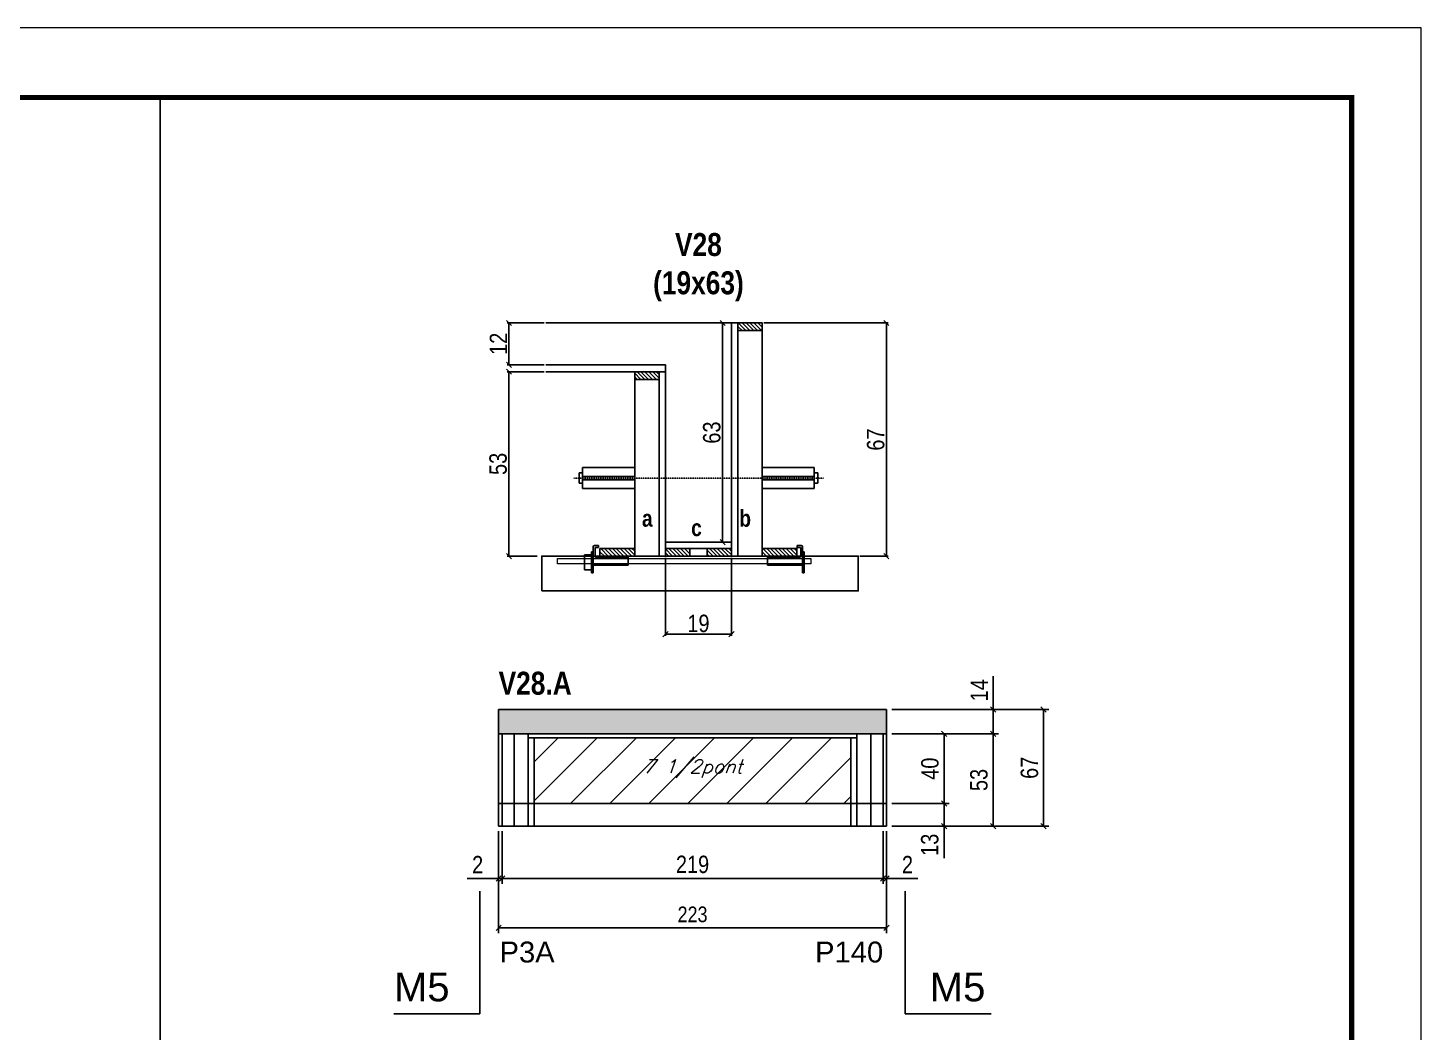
# Model space of a CAD drawing. Extents: x 3330 to 22105, y 1197 to 30204.
# Drawn here: x 4014 to 4815, y 22344 to 22922 of the extents above; entities that cross this region are included whole.
import ezdxf

# ---------------------------------------------------------------- set-up
doc = ezdxf.new("R2010")
doc.units = 0
doc.linetypes.add('DASHED', pattern=[0.75, 0.5, -0.25])
doc.linetypes.add('HIDDEN', pattern=[0.375, 0.25, -0.125])
for name, color, linetype in [('5', 5, 'Continuous'), ('barrote', 251, 'Continuous'), ('COTA', 241, 'Continuous'), ('detalhes', 4, 'Continuous'), ('NOMENCLATURA', 7, 'Continuous'), ('Painéis', 200, 'Continuous'), ('presilha', 1, 'Continuous'), ('SARR_2.2x10', 60, 'Continuous'), ('SARR_2.2x7', 40, 'Continuous'), ('SARR_3.5x7', 81, 'Continuous'), ('TENSOR', 3, 'Continuous'), ('texto', 7, 'Continuous')]:
    doc.layers.add(name, color=color, linetype=linetype)
for name, color, linetype, lineweight in [('CONCRETO', 251, 'Continuous', 25), ('Folhas', 255, 'Continuous', 9), ('Hachura', 251, 'Continuous', 9), ('SARRAFO DE PRESSAO', 251, 'DASHED', 9), ('SCO-___-LAJ', 2, 'Continuous', 0)]:
    doc.layers.add(name, color=color, linetype=linetype, lineweight=lineweight)
doc.styles.add('COTA TECNICA', font='techl___.ttf', dxfattribs={"height": 10})
doc.styles.add('COTA TECNICA 2X', font='techl___.ttf', dxfattribs={"height": 10})
doc.styles.add('COTA TECNICA-50', font='techl___.ttf', dxfattribs={"height": 9})
doc.styles.add('Romans', font='romans.shx')
doc.styles.get("Standard").update_dxf_attribs({"font": 'arial.ttf'})
doc.styles.add('TECNICA', font='techb___.ttf', dxfattribs={"height": 10})
doc.dimstyles.new('COTA PAINEL-50', dxfattribs={"dimtxt": 9, "dimasz": 3, "dimexe": 3, "dimexo": 3, "dimgap": 3, "dimtad": 1, "dimdec": 1, "dimzin": 12, "dimdsep": 46, "dimtxsty": 'COTA TECNICA-50', "dimblk1": 'OBLIQUE', "dimblk2": 'OBLIQUE', "dimsah": 1, "dimcen": 0.9, "dimclrd": 4, "dimclre": 4, "dimclrt": 240, "dimadec": 1, "dimazin": 3, "dimtfac": 1, "dimtdec": 1, "dimtmove": 0, "dimatfit": 3, "dimfxl": 1, "dimtolj": 1, "dimtzin": 12, "dimarcsym": 0})
doc.dimstyles.new('PAINEL', dxfattribs={"dimtxt": 10, "dimasz": 3, "dimexe": 3, "dimexo": 3, "dimgap": 3, "dimtad": 1, "dimdec": 1, "dimzin": 12, "dimdsep": 46, "dimtxsty": 'COTA TECNICA', "dimblk1": 'OBLIQUE', "dimblk2": 'OBLIQUE', "dimsah": 1, "dimcen": 0.9, "dimclrd": 4, "dimclre": 4, "dimclrt": 240, "dimadec": 1, "dimazin": 3, "dimtfac": 1, "dimtdec": 1, "dimtmove": 0, "dimatfit": 3, "dimfxl": 1, "dimtolj": 1, "dimtzin": 12, "dimarcsym": 0})
doc.dimstyles.new('SECAO', dxfattribs={"dimscale": 0.333333, "dimtxt": 5, "dimasz": 9, "dimexe": 3, "dimexo": 3, "dimgap": 3, "dimtad": 1, "dimdec": 1, "dimlfac": 0.5, "dimzin": 12, "dimdsep": 46, "dimtxsty": 'COTA TECNICA 2X', "dimblk1": 'OBLIQUE', "dimblk2": 'OBLIQUE', "dimsah": 1, "dimcen": 0.9, "dimclrd": 4, "dimclre": 4, "dimclrt": 240, "dimadec": 1, "dimazin": 3, "dimtfac": 1, "dimtdec": 1, "dimtmove": 0, "dimatfit": 3, "dimfxl": 1, "dimtolj": 1, "dimtzin": 12, "dimarcsym": 0})

# ---------------------------------------------------------------- blocks, each defined once
blk = doc.blocks.new('9999999999')
at = {"layer": 'Folhas'}
blk.add_lwpolyline([(98138.98, 34190.21), (99623.98, 34190.21), (99623.98, 35240.21), (98138.98, 35240.21)], close=True, dxfattribs=at)
at = {"layer": 'Folhas', "color": 30, "const_width": 3}
blk.add_lwpolyline([(98213.98, 34230.21), (99583.98, 34230.21), (99583.98, 35200.21), (98213.98, 35200.21)], close=True, dxfattribs=at)
blk = doc.blocks.new('_Oblique')
at = {"color": 0, "linetype": 'ByBlock', "lineweight": -2}
blk.add_line((-0.5, -0.5), (0.5, 0.5), dxfattribs=at)
blk = doc.blocks.new('*D3601')
at = {"layer": 'COTA', "color": 4, "linetype": 'ByBlock', "lineweight": -2, "transparency": 16777216}
for p, q in [((4284.33, 22459.87), (4284.33, 22401.37)), ((4507.33, 22459.87), (4507.33, 22401.37)), ((4507.33, 22404.37), (4284.33, 22404.37))]:
    blk.add_line(p, q, dxfattribs=at)
at = {"layer": 'Defpoints', "color": 0, "linetype": 'ByBlock', "transparency": 16777216}
for p in [(4284.33, 22462.87), (4507.33, 22462.87), (4284.33, 22404.37)]:
    blk.add_point(p, dxfattribs=at)
at = {"layer": 'COTA', "color": 4, "linetype": 'ByBlock', "lineweight": -2, "transparency": 16777216, "xscale": 3, "yscale": 3, "zscale": 3, "rotation": 180}
blk.add_blockref('_Oblique', (4284.33, 22404.37), dxfattribs=at)
at = {"layer": 'COTA', "color": 4, "linetype": 'ByBlock', "lineweight": -2, "transparency": 16777216, "xscale": 3, "yscale": 3, "zscale": 3}
blk.add_blockref('_Oblique', (4507.33, 22404.37), dxfattribs=at)
at = {"layer": 'COTA', "color": 240, "linetype": 'ByBlock', "transparency": 16777216, "insert": (4395.83, 22412.07), "char_height": 9, "attachment_point": 5, "style": 'COTA TECNICA-50'}
blk.add_mtext('\\A1;223', dxfattribs=at)
blk = doc.blocks.new('*D3602')
at = {"layer": 'COTA', "color": 4, "linetype": 'ByBlock', "lineweight": -2, "transparency": 16777216}
for p, q in [((4286.33, 22459.87), (4286.33, 22429.72)), ((4505.33, 22459.87), (4505.33, 22429.72)), ((4286.33, 22432.72), (4505.33, 22432.72))]:
    blk.add_line(p, q, dxfattribs=at)
at = {"layer": 'Defpoints', "color": 0, "linetype": 'ByBlock', "transparency": 16777216}
for p in [(4286.33, 22462.87), (4505.33, 22462.87), (4505.33, 22432.72)]:
    blk.add_point(p, dxfattribs=at)
at = {"layer": 'COTA', "color": 4, "linetype": 'ByBlock', "lineweight": -2, "transparency": 16777216, "xscale": 3, "yscale": 3, "zscale": 3, "rotation": 180}
blk.add_blockref('_Oblique', (4286.33, 22432.72), dxfattribs=at)
at = {"layer": 'COTA', "color": 4, "linetype": 'ByBlock', "lineweight": -2, "transparency": 16777216, "xscale": 3, "yscale": 3, "zscale": 3}
blk.add_blockref('_Oblique', (4505.33, 22432.72), dxfattribs=at)
at = {"layer": 'COTA', "color": 240, "linetype": 'ByBlock', "transparency": 16777216, "insert": (4395.83, 22440.8), "char_height": 10, "attachment_point": 5, "style": 'COTA TECNICA'}
blk.add_mtext('\\A1;219', dxfattribs=at)
blk = doc.blocks.new('*D3603')
at = {"layer": 'COTA', "color": 4, "linetype": 'ByBlock', "lineweight": -2, "transparency": 16777216}
for p, q in [((4505.33, 22459.87), (4505.33, 22429.72)), ((4507.33, 22459.87), (4507.33, 22429.72)), ((4505.33, 22432.72), (4502.33, 22432.72)), ((4505.33, 22432.72), (4507.33, 22432.72)), ((4507.33, 22432.72), (4525.44, 22432.72))]:
    blk.add_line(p, q, dxfattribs=at)
at = {"layer": 'Defpoints', "color": 0, "linetype": 'ByBlock', "transparency": 16777216}
for p in [(4505.33, 22462.87), (4507.33, 22462.87), (4507.33, 22432.72)]:
    blk.add_point(p, dxfattribs=at)
at = {"layer": 'COTA', "color": 4, "linetype": 'ByBlock', "lineweight": -2, "transparency": 16777216, "xscale": 3, "yscale": 3, "zscale": 3}
blk.add_blockref('_Oblique', (4505.33, 22432.72), dxfattribs=at)
at = {"layer": 'COTA', "color": 4, "linetype": 'ByBlock', "lineweight": -2, "transparency": 16777216, "xscale": 3, "yscale": 3, "zscale": 3, "rotation": 180}
blk.add_blockref('_Oblique', (4507.33, 22432.72), dxfattribs=at)
at = {"layer": 'COTA', "color": 240, "linetype": 'ByBlock', "transparency": 16777216, "insert": (4519.39, 22440.72), "char_height": 10, "attachment_point": 5, "style": 'COTA TECNICA'}
blk.add_mtext('\\A1;2', dxfattribs=at)
blk = doc.blocks.new('*D3604')
at = {"layer": 'COTA', "color": 4, "linetype": 'ByBlock', "lineweight": -2, "transparency": 16777216}
for p, q in [((4284.33, 22459.87), (4284.33, 22429.72)), ((4286.33, 22459.87), (4286.33, 22429.72)), ((4284.33, 22432.72), (4266.22, 22432.72)), ((4286.33, 22432.72), (4284.33, 22432.72)), ((4286.33, 22432.72), (4289.33, 22432.72))]:
    blk.add_line(p, q, dxfattribs=at)
at = {"layer": 'Defpoints', "color": 0, "linetype": 'ByBlock', "transparency": 16777216}
for p in [(4284.33, 22462.87), (4286.33, 22462.87), (4284.33, 22432.72)]:
    blk.add_point(p, dxfattribs=at)
at = {"layer": 'COTA', "color": 4, "linetype": 'ByBlock', "lineweight": -2, "transparency": 16777216, "xscale": 3, "yscale": 3, "zscale": 3}
blk.add_blockref('_Oblique', (4284.33, 22432.72), dxfattribs=at)
at = {"layer": 'COTA', "color": 4, "linetype": 'ByBlock', "lineweight": -2, "transparency": 16777216, "xscale": 3, "yscale": 3, "zscale": 3, "rotation": 180}
blk.add_blockref('_Oblique', (4286.33, 22432.72), dxfattribs=at)
at = {"layer": 'COTA', "color": 240, "linetype": 'ByBlock', "transparency": 16777216, "insert": (4272.28, 22440.72), "char_height": 10, "attachment_point": 5, "style": 'COTA TECNICA'}
blk.add_mtext('\\A1;2', dxfattribs=at)
blk = doc.blocks.new('*D3605')
at = {"layer": 'COTA', "color": 4, "linetype": 'ByBlock', "lineweight": -2, "transparency": 16777216}
for p, q in [((4510.33, 22515.87), (4543.46, 22515.87)), ((4540.46, 22515.87), (4540.46, 22475.87)), ((4510.33, 22475.87), (4543.46, 22475.87))]:
    blk.add_line(p, q, dxfattribs=at)
at = {"layer": 'Defpoints', "color": 0, "linetype": 'ByBlock', "transparency": 16777216}
for p in [(4507.33, 22515.87), (4507.33, 22475.87), (4540.46, 22475.87)]:
    blk.add_point(p, dxfattribs=at)
at = {"layer": 'COTA', "color": 4, "linetype": 'ByBlock', "lineweight": -2, "transparency": 16777216, "xscale": 3, "yscale": 3, "zscale": 3}
for p, rotation in [((4540.46, 22515.87), 90), ((4540.46, 22475.87), 270)]:
    blk.add_blockref('_Oblique', p, dxfattribs=dict(at, rotation=rotation))
at = {"layer": 'COTA', "color": 240, "linetype": 'ByBlock', "transparency": 16777216, "insert": (4532.36, 22495.87), "char_height": 10, "attachment_point": 5, "rotation": 90, "style": 'COTA TECNICA'}
blk.add_mtext('\\A1;40', dxfattribs=at)
blk = doc.blocks.new('*D3606')
at = {"layer": 'COTA', "color": 4, "linetype": 'ByBlock', "lineweight": -2, "transparency": 16777216}
for p, q in [((4568.73, 22529.87), (4568.73, 22548.99)), ((4510.33, 22529.87), (4571.73, 22529.87)), ((4568.73, 22515.87), (4568.73, 22529.87)), ((4510.33, 22515.87), (4571.73, 22515.87))]:
    blk.add_line(p, q, dxfattribs=at)
at = {"layer": 'Defpoints', "color": 0, "linetype": 'ByBlock', "transparency": 16777216}
for p in [(4507.33, 22529.87), (4568.73, 22529.87), (4507.33, 22515.87)]:
    blk.add_point(p, dxfattribs=at)
at = {"layer": 'COTA', "color": 4, "linetype": 'ByBlock', "lineweight": -2, "transparency": 16777216, "xscale": 3, "yscale": 3, "zscale": 3}
for p, rotation in [((4568.73, 22529.87), 90), ((4568.73, 22515.87), 270)]:
    blk.add_blockref('_Oblique', p, dxfattribs=dict(at, rotation=rotation))
at = {"layer": 'COTA', "color": 240, "linetype": 'ByBlock', "transparency": 16777216, "insert": (4560.65, 22540.93), "char_height": 10, "attachment_point": 5, "rotation": 90, "style": 'COTA TECNICA'}
blk.add_mtext('\\A1;14', dxfattribs=at)
blk = doc.blocks.new('*D3607')
at = {"layer": 'COTA', "color": 4, "linetype": 'ByBlock', "lineweight": -2, "transparency": 16777216}
for p, q in [((4510.33, 22529.87), (4600.67, 22529.87)), ((4597.67, 22462.87), (4597.67, 22529.87)), ((4510.33, 22462.87), (4600.67, 22462.87))]:
    blk.add_line(p, q, dxfattribs=at)
at = {"layer": 'Defpoints', "color": 0, "linetype": 'ByBlock', "transparency": 16777216}
for p in [(4507.33, 22529.87), (4597.67, 22529.87), (4507.33, 22462.87)]:
    blk.add_point(p, dxfattribs=at)
at = {"layer": 'COTA', "color": 4, "linetype": 'ByBlock', "lineweight": -2, "transparency": 16777216, "xscale": 3, "yscale": 3, "zscale": 3}
for p, rotation in [((4597.67, 22529.87), 90), ((4597.67, 22462.87), 270)]:
    blk.add_blockref('_Oblique', p, dxfattribs=dict(at, rotation=rotation))
at = {"layer": 'COTA', "color": 240, "linetype": 'ByBlock', "transparency": 16777216, "insert": (4589.57, 22496.37), "char_height": 10, "attachment_point": 5, "rotation": 90, "style": 'COTA TECNICA'}
blk.add_mtext('\\A1;67', dxfattribs=at)
blk = doc.blocks.new('PRESILHA METÁLICA 1')
at = {"layer": 'presilha'}
for p, q in [((0, 13), (6, 13)), ((0, 13), (0, 0)), ((6, 15.5), (7.5, 15.5)), ((6, -2.5), (6, 15.5)), ((6, 13), (6, 0)), ((7.5, 10.6), (7.5, 19.9)), ((7.5, 15.5), (7.5, -2.5)), ((12, 21), (8.6, 21)), ((9, 11.6), (9, 18.9)), ((12, 19.5), (9.6, 19.5)), ((12, 21), (12, 19.5)), ((6, 0), (0, 0)), ((37.5, 4.1), (7.5, 4.1)), ((37.5, 11), (9.6, 11)), ((37.5, 11), (37.5, 4.1)), ((7.5, -2.5), (6, -2.5))]:
    blk.add_line(p, q, dxfattribs=at)
for centre, radius, start, end in [((8.6, 19.9), 1.14, 90, 180), ((9.6, 18.9), 0.57, 90, 180), ((9.6, 11.6), 0.57, 180, 270)]:
    blk.add_arc(centre, radius, start, end, dxfattribs=at)
blk = doc.blocks.new('PRESILHA METÁLICA 2')
at = {"layer": 'presilha'}
for p, q in [((-30.8, 13.5), (-30.8, 6.6)), ((-30.8, 13.5), (-2.8, 13.5)), ((-5.2, 23.5), (-5.2, 22)), ((-5.2, 23.5), (-1.9, 23.5)), ((-5.2, 22), (-2.8, 22)), ((-2.2, 14.1), (-2.2, 21.4)), ((0.8, 18), (-0.8, 18)), ((-0.8, 18), (-0.8, 0)), ((-0.8, 14.6), (-0.8, 22.4)), ((0.8, 0), (0.8, 18)), ((-30.8, 6.6), (-0.8, 6.6)), ((-0.8, 0), (0.8, 0))]:
    blk.add_line(p, q, dxfattribs=at)
for centre, radius, start, end in [((-2.8, 21.4), 0.57, 0, 90), ((-2.8, 14.1), 0.57, 270, 0), ((-1.9, 22.4), 1.14, 0, 90)]:
    blk.add_arc(centre, radius, start, end, dxfattribs=at)
blk = doc.blocks.new('*D3609')
at = {"layer": 'COTA', "color": 4, "lineweight": -2, "transparency": 16777216}
for p, q in [((4436.82, 22752.05), (4508.26, 22752.05)), ((4507.26, 22752.05), (4507.26, 22618.05)), ((4492.03, 22618.05), (4508.26, 22618.05))]:
    blk.add_line(p, q, dxfattribs=at)
at = {"layer": 'Defpoints', "color": 0, "transparency": 16777216}
for p in [(4435.82, 22752.05), (4491.03, 22618.05), (4507.26, 22618.05)]:
    blk.add_point(p, dxfattribs=at)
at = {"layer": 'COTA', "color": 4, "lineweight": -2, "transparency": 16777216, "xscale": 3, "yscale": 3, "zscale": 3}
for p, rotation in [((4507.26, 22752.05), 90), ((4507.26, 22618.05), 270)]:
    blk.add_blockref('_Oblique', p, dxfattribs=dict(at, rotation=rotation))
at = {"layer": 'COTA', "color": 240, "transparency": 16777216, "insert": (4501.16, 22685.05), "char_height": 10, "attachment_point": 5, "rotation": 90, "style": 'COTA TECNICA 2X'}
blk.add_mtext('\\A1;67', dxfattribs=at)
blk = doc.blocks.new('*D3610')
at = {"layer": 'COTA', "color": 4, "lineweight": -2, "transparency": 16777216}
for p, q in [((4310.52, 22724.05), (4289.3, 22724.05)), ((4290.3, 22724.05), (4290.3, 22618.05)), ((4306.4, 22618.05), (4289.3, 22618.05))]:
    blk.add_line(p, q, dxfattribs=at)
at = {"layer": 'Defpoints', "color": 0, "transparency": 16777216}
for p in [(4311.52, 22724.05), (4290.3, 22618.05), (4307.4, 22618.05)]:
    blk.add_point(p, dxfattribs=at)
at = {"layer": 'COTA', "color": 4, "lineweight": -2, "transparency": 16777216, "xscale": 3, "yscale": 3, "zscale": 3}
for p, rotation in [((4290.3, 22724.05), 90), ((4290.3, 22618.05), 270)]:
    blk.add_blockref('_Oblique', p, dxfattribs=dict(at, rotation=rotation))
at = {"layer": 'COTA', "color": 240, "transparency": 16777216, "insert": (4284.08, 22671.05), "char_height": 10, "attachment_point": 5, "rotation": 90, "style": 'COTA TECNICA 2X'}
blk.add_mtext('\\A1;53', dxfattribs=at)
blk = doc.blocks.new('*D3611')
at = {"layer": 'COTA', "color": 4, "lineweight": -2, "transparency": 16777216}
for p, q in [((4417.22, 22752.05), (4412.14, 22752.05)), ((4413.14, 22626.05), (4413.14, 22752.05)), ((4417.22, 22626.05), (4412.14, 22626.05))]:
    blk.add_line(p, q, dxfattribs=at)
at = {"layer": 'Defpoints', "color": 0, "transparency": 16777216}
for p in [(4413.14, 22752.05), (4418.22, 22752.05), (4418.22, 22626.05)]:
    blk.add_point(p, dxfattribs=at)
at = {"layer": 'COTA', "color": 4, "lineweight": -2, "transparency": 16777216, "xscale": 3, "yscale": 3, "zscale": 3}
for p, rotation in [((4413.14, 22752.05), 90), ((4413.14, 22626.05), 270)]:
    blk.add_blockref('_Oblique', p, dxfattribs=dict(at, rotation=rotation))
at = {"layer": 'COTA', "color": 240, "transparency": 16777216, "insert": (4406.92, 22689.05), "char_height": 10, "attachment_point": 5, "rotation": 90, "style": 'COTA TECNICA 2X'}
blk.add_mtext('\\A1;63', dxfattribs=at)
blk = doc.blocks.new('*D3612')
at = {"layer": 'COTA', "color": 4, "lineweight": -2, "transparency": 16777216}
for p, q in [((4310.52, 22752.05), (4289.3, 22752.05)), ((4290.3, 22728.05), (4290.3, 22752.05)), ((4310.52, 22728.05), (4289.3, 22728.05))]:
    blk.add_line(p, q, dxfattribs=at)
at = {"layer": 'Defpoints', "color": 0, "transparency": 16777216}
for p in [(4290.3, 22752.05), (4311.52, 22752.05), (4311.52, 22728.05)]:
    blk.add_point(p, dxfattribs=at)
at = {"layer": 'COTA', "color": 4, "lineweight": -2, "transparency": 16777216, "xscale": 3, "yscale": 3, "zscale": 3}
for p, rotation in [((4290.3, 22752.05), 90), ((4290.3, 22728.05), 270)]:
    blk.add_blockref('_Oblique', p, dxfattribs=dict(at, rotation=rotation))
at = {"layer": 'COTA', "color": 240, "transparency": 16777216, "insert": (4284.24, 22740.05), "char_height": 10, "attachment_point": 5, "rotation": 90, "style": 'COTA TECNICA 2X'}
blk.add_mtext('\\A1;12', dxfattribs=at)
blk = doc.blocks.new('*D3613')
at = {"layer": 'COTA', "color": 4, "lineweight": -2, "transparency": 16777216}
for p, q in [((4380.22, 22617.05), (4380.22, 22572.23)), ((4418.22, 22617.05), (4418.22, 22572.23)), ((4380.22, 22573.23), (4418.22, 22573.23))]:
    blk.add_line(p, q, dxfattribs=at)
at = {"layer": 'Defpoints', "color": 0, "transparency": 16777216}
for p in [(4380.22, 22618.05), (4418.22, 22618.05), (4418.22, 22573.23)]:
    blk.add_point(p, dxfattribs=at)
at = {"layer": 'COTA', "color": 4, "lineweight": -2, "transparency": 16777216, "xscale": 3, "yscale": 3, "zscale": 3, "rotation": 180}
blk.add_blockref('_Oblique', (4380.22, 22573.23), dxfattribs=at)
at = {"layer": 'COTA', "color": 4, "lineweight": -2, "transparency": 16777216, "xscale": 3, "yscale": 3, "zscale": 3}
blk.add_blockref('_Oblique', (4418.22, 22573.23), dxfattribs=at)
at = {"layer": 'COTA', "color": 240, "transparency": 16777216, "insert": (4399.22, 22579.31), "char_height": 10, "attachment_point": 5, "style": 'COTA TECNICA 2X'}
blk.add_mtext('\\A1;19', dxfattribs=at)
blk = doc.blocks.new('*D3614')
at = {"layer": 'COTA', "color": 4, "linetype": 'ByBlock', "lineweight": -2, "transparency": 16777216}
for p, q in [((4510.33, 22475.87), (4543.46, 22475.87)), ((4540.46, 22475.87), (4540.46, 22462.87)), ((4510.33, 22462.87), (4543.46, 22462.87)), ((4540.46, 22462.87), (4540.46, 22444.35))]:
    blk.add_line(p, q, dxfattribs=at)
at = {"layer": 'Defpoints', "color": 0, "linetype": 'ByBlock', "transparency": 16777216}
for p in [(4507.33, 22475.87), (4507.33, 22462.87), (4540.46, 22462.87)]:
    blk.add_point(p, dxfattribs=at)
at = {"layer": 'COTA', "color": 4, "linetype": 'ByBlock', "lineweight": -2, "transparency": 16777216, "xscale": 3, "yscale": 3, "zscale": 3}
for p, rotation in [((4540.46, 22475.87), 90), ((4540.46, 22462.87), 270)]:
    blk.add_blockref('_Oblique', p, dxfattribs=dict(at, rotation=rotation))
at = {"layer": 'COTA', "color": 240, "linetype": 'ByBlock', "transparency": 16777216, "insert": (4532.24, 22452.11), "char_height": 10, "attachment_point": 5, "rotation": 90, "style": 'COTA TECNICA'}
blk.add_mtext('\\A1;13', dxfattribs=at)
blk = doc.blocks.new('*D3615')
at = {"layer": 'COTA', "color": 4, "linetype": 'ByBlock', "lineweight": -2, "transparency": 16777216}
for p, q in [((4510.33, 22515.87), (4571.73, 22515.87)), ((4568.73, 22462.87), (4568.73, 22515.87)), ((4510.33, 22462.87), (4571.73, 22462.87))]:
    blk.add_line(p, q, dxfattribs=at)
at = {"layer": 'Defpoints', "color": 0, "linetype": 'ByBlock', "transparency": 16777216}
for p in [(4507.33, 22515.87), (4568.73, 22515.87), (4507.33, 22462.87)]:
    blk.add_point(p, dxfattribs=at)
at = {"layer": 'COTA', "color": 4, "linetype": 'ByBlock', "lineweight": -2, "transparency": 16777216, "xscale": 3, "yscale": 3, "zscale": 3}
for p, rotation in [((4568.73, 22515.87), 90), ((4568.73, 22462.87), 270)]:
    blk.add_blockref('_Oblique', p, dxfattribs=dict(at, rotation=rotation))
at = {"layer": 'COTA', "color": 240, "linetype": 'ByBlock', "transparency": 16777216, "insert": (4560.51, 22489.37), "char_height": 10, "attachment_point": 5, "rotation": 90, "style": 'COTA TECNICA'}
blk.add_mtext('\\A1;53', dxfattribs=at)

msp = doc.modelspace()

# ---------------------------------------------------------------- hatches: boundary and pattern name
at = {"layer": 'COTA', "linetype": 'ByBlock'}
h = msp.add_hatch(dxfattribs=at)
h.set_pattern_fill('AR-CONC', color=256, scale=0.03)
h.set_pattern_definition([(50, (-130029.436, -5710.2156), (5.46554007, -0.47817257), [0.5715, -6.2865]), (355, (-130029.436, -5710.2156), (-1.05730264, 5.73170536), [0.4572, -5.02921753]), (100.4514447, (-130028.9804, -5710.2554), (4.40823741, 5.25353256), [0.48570026, -5.34270734]), (46.1842, (-130029.436, -5708.6916), (8.13237123, -1.26126984), [0.85725, -9.42975]), (96.6355576, (-130028.758, -5708.797), (7.122124, 7.42278374), [0.7285507, -8.01406824]), (351.184151, (-130029.436, -5708.6916), (7.122124, 7.42278374), [0.685799, -7.54379196]), (21, (-130028.674, -5709.0726), (4.54843174, -3.06795595), [0.5715, -6.2865]), (326, (-130028.674, -5709.0726), (1.85406085, 5.52563898), [0.4572, -5.0292]), (71.451445, (-130028.295, -5709.328), (6.40249258, 2.45768307), [0.48570026, -5.34269813]), (37.5, (-130029.4359, -5710.2156), (0.092658098, 2.536651166), [0, -4.96824, 0, -5.1054, 0, -5.04825]), (7.5, (-130029.436, -5710.2156), (2.004589875, 3.005417245), [0, -2.91084, 0, -4.85394, 0, -1.92405]), (327.5, (-130031.1352, -5710.2156), (4.067717855, -0.17186232), [0, -1.905, 0, -5.9436, 0, -7.8867]), (317.5, (-130031.897, -5710.2156), (4.44387544, 0.76279473), [0, -2.4765, 0, -3.94716, 0, -5.6007])])
h.paths.add_polyline_path([(4507.33, 22515.87), (4507.33, 22529.87), (4284.33, 22529.87), (4284.33, 22515.87)])
at = {"layer": 'Hachura', "linetype": 'ByBlock'}
h = msp.add_hatch(dxfattribs=at)
h.set_pattern_fill('ANSI31', color=256, scale=5)
h.set_pattern_definition([(45, (-130029.436, -5710.216), (-11.2253202, 11.2253202), [])])
h.paths.add_polyline_path([(4304.83, 22513.67), (4304.83, 22475.87), (4486.83, 22475.87), (4486.83, 22513.67)])
at = {"layer": 'SARR_2.2x10'}
h = msp.add_hatch(dxfattribs=at)
h.set_pattern_fill('ANSI31', color=256, scale=0.5, angle=90)
h.set_pattern_definition([(135, (37536.1547, -100894.1179), (-1.122532015, -1.122532015), [])])
h.paths.add_polyline_path([(4342.62, 22622.45), (4342.62, 22618.05), (4362.62, 22618.05), (4362.62, 22622.45)])
h = msp.add_hatch(dxfattribs=at)
h.set_pattern_fill('ANSI31', color=256, scale=0.5, angle=90)
h.set_pattern_definition([(135, (37629.3547, -100894.1179), (-1.122532015, -1.122532015), [])])
h.paths.add_polyline_path([(4435.82, 22622.45), (4435.82, 22618.05), (4455.82, 22618.05), (4455.82, 22622.45)])
at = {"layer": 'SARR_2.2x7'}
h = msp.add_hatch(dxfattribs=at)
h.set_pattern_fill('ANSI31', color=256, scale=0.5, angle=90)
h.set_pattern_definition([(135, (37550.1547, -100764.5179), (-1.122532015, -1.122532015), [])])
h.paths.add_polyline_path([(4421.82, 22752.05), (4421.82, 22747.65), (4435.82, 22747.65), (4435.82, 22752.05)])
h = msp.add_hatch(dxfattribs=at)
h.set_pattern_fill('ANSI31', color=256, scale=0.5, angle=90)
h.set_pattern_definition([(135, (37530.1547, -100792.5179), (-1.122532015, -1.122532015), [])])
h.paths.add_polyline_path([(4376.62, 22724.05), (4376.62, 22719.65), (4362.62, 22719.65), (4362.62, 22724.05)])
h = msp.add_hatch(dxfattribs=at)
h.set_pattern_fill('ANSI31', color=256, scale=0.5, angle=90)
h.set_pattern_definition([(135, (37615.7547, -100894.1179), (-1.122532015, -1.122532015), [])])
h.paths.add_polyline_path([(4394.22, 22618.05), (4394.22, 22622.45), (4380.22, 22622.45), (4380.22, 22618.05)])
h = msp.add_hatch(dxfattribs=at)
h.set_pattern_fill('ANSI31', color=256, scale=0.5, angle=90)
h.set_pattern_definition([(135, (37553.7547, -100894.1179), (-1.122532015, -1.122532015), [])])
h.paths.add_polyline_path([(4404.22, 22618.05), (4404.22, 22622.45), (4418.22, 22622.45), (4418.22, 22618.05)])

# ---------------------------------------------------------------- linework, layer by layer
at = {"ltscale": 3}
for p, q in [((4330.62, 22665.9), (4330.62, 22659.9)), ((4332.62, 22665.9), (4330.62, 22665.9)), ((4332.62, 22668.9), (4332.62, 22656.9)), ((4332.62, 22668.9), (4362.62, 22668.9)), ((4362.62, 22663.9), (4332.62, 22663.9)), ((4362.62, 22661.9), (4332.62, 22661.9)), ((4465.82, 22668.9), (4435.82, 22668.9)), ((4435.82, 22663.9), (4465.82, 22663.9)), ((4435.82, 22661.9), (4465.82, 22661.9)), ((4465.82, 22668.9), (4465.82, 22656.9)), ((4467.82, 22665.9), (4465.82, 22665.9)), ((4467.82, 22665.9), (4467.82, 22659.9)), ((4332.62, 22659.9), (4330.62, 22659.9)), ((4332.62, 22656.9), (4362.62, 22656.9)), ((4465.82, 22656.9), (4435.82, 22656.9)), ((4465.82, 22659.9), (4467.82, 22659.9))]:
    msp.add_line(p, q, dxfattribs=at)
at = {"layer": 'barrote'}
msp.add_lwpolyline([(4309.16, 22598.05), (4491.08, 22598.05), (4491.08, 22618.05), (4309.16, 22618.05)], close=True, dxfattribs=at)
at = {"layer": 'CONCRETO', "linetype": 'Continuous'}
msp.add_line((4311.52, 22752.05), (4435.82, 22752.05), dxfattribs=at)
at = {"layer": 'COTA', "linetype": 'ByBlock'}
for p, q in [((4089.73, 22881.67), (4089.73, 22110.92)), ((4284.33, 22529.87), (4284.33, 22515.87)), ((4284.33, 22529.87), (4507.33, 22529.87)), ((4507.33, 22529.87), (4507.33, 22515.87)), ((4304.83, 22462.87), (4301.33, 22462.87)), ((4490.33, 22462.87), (4486.83, 22462.87))]:
    msp.add_line(p, q, dxfattribs=at)
at = {"layer": 'detalhes', "color": 250}
msp.add_line((4309.16, 22598.05), (4309.16, 22618.05), dxfattribs=at)
at = {"layer": 'NOMENCLATURA', "linetype": 'Continuous'}
for p, q in [((4273.51, 22425.49), (4273.51, 22354.94)), ((4518.15, 22425.49), (4518.15, 22354.94)), ((4224.12, 22354.94), (4273.51, 22354.94)), ((4567.55, 22354.94), (4518.15, 22354.94))]:
    msp.add_line(p, q, dxfattribs=at)
at = {"layer": 'Painéis', "linetype": 'Continuous'}
for p, q in [((4507.33, 22515.87), (4284.33, 22515.87)), ((4284.33, 22475.87), (4284.33, 22515.87)), ((4286.33, 22462.87), (4286.33, 22515.87)), ((4505.33, 22462.87), (4505.33, 22515.87)), ((4507.33, 22475.87), (4507.33, 22515.87)), ((4284.33, 22475.87), (4507.33, 22475.87))]:
    msp.add_line(p, q, dxfattribs=at)
for points in [[(4421.82, 22618.05), (4421.82, 22752.05), (4418.22, 22752.05), (4418.22, 22618.05)], [(4376.62, 22618.05), (4376.62, 22724.05), (4380.22, 22724.05), (4380.22, 22618.05)], [(4418.22, 22626.05), (4380.22, 22626.05), (4380.22, 22622.45), (4418.22, 22622.45)], [(4284.33, 22475.87), (4507.33, 22475.87), (4507.33, 22462.87), (4284.33, 22462.87)]]:
    msp.add_lwpolyline(points, close=True, dxfattribs=at)
at = {"layer": 'Painéis', "linetype": 'Continuous', "elevation": 0}
msp.add_lwpolyline([(4311.52, 22724.05), (4380.22, 22724.05), (4380.22, 22728.05), (4311.52, 22728.05)], dxfattribs=at)
at = {"layer": 'SARR_2.2x10'}
for points in [[(4342.62, 22622.45), (4362.62, 22622.45), (4362.62, 22618.05), (4342.62, 22618.05)], [(4435.82, 22622.45), (4455.82, 22622.45), (4455.82, 22618.05), (4435.82, 22618.05)]]:
    msp.add_lwpolyline(points, close=True, dxfattribs=at)
at = {"layer": 'SARR_2.2x7', "linetype": 'Continuous'}
for p, q in [((4293.33, 22515.87), (4293.33, 22475.87)), ((4490.33, 22513.67), (4301.33, 22513.67)), ((4498.33, 22515.87), (4498.33, 22475.87)), ((4293.33, 22475.87), (4293.33, 22462.87)), ((4498.33, 22475.87), (4498.33, 22462.87))]:
    msp.add_line(p, q, dxfattribs=at)
at = {"layer": 'SARR_2.2x7', "elevation": 0}
for points in [[(4435.82, 22752.05), (4421.82, 22752.05), (4421.82, 22747.65), (4435.82, 22747.65)], [(4362.62, 22724.05), (4376.62, 22724.05), (4376.62, 22719.65), (4362.62, 22719.65)]]:
    msp.add_lwpolyline(points, close=True, dxfattribs=at)
at = {"layer": 'SARR_2.2x7'}
for points in [[(4380.22, 22622.45), (4394.22, 22622.45), (4394.22, 22618.05), (4380.22, 22618.05)], [(4418.22, 22622.45), (4404.22, 22622.45), (4404.22, 22618.05), (4418.22, 22618.05)]]:
    msp.add_lwpolyline(points, close=True, dxfattribs=at)
at = {"layer": 'SARR_3.5x7'}
for p, q in [((4301.33, 22515.87), (4301.33, 22462.87)), ((4304.83, 22513.67), (4304.83, 22462.87)), ((4486.83, 22513.67), (4486.83, 22462.87)), ((4490.33, 22515.87), (4490.33, 22462.87))]:
    msp.add_line(p, q, dxfattribs=at)
for points in [[(4421.82, 22747.65), (4435.82, 22747.65), (4435.82, 22618.05), (4421.82, 22618.05)], [(4376.62, 22719.65), (4362.62, 22719.65), (4362.62, 22618.05), (4376.62, 22618.05)]]:
    msp.add_lwpolyline(points, close=True, dxfattribs=at)
at = {"layer": 'SCO-___-LAJ', "color": 1}
msp.add_lwpolyline([(4318.16, 22616.72), (4463.93, 22616.72), (4463.93, 22613.52), (4318.16, 22613.52)], close=True, dxfattribs=at)
at = {"layer": 'TENSOR', "linetype": 'HIDDEN', "ltscale": 0.5}
msp.add_line((4327.62, 22662.9), (4471.12, 22662.9), dxfattribs=at)

# ---------------------------------------------------------------- block references
at = {"layer": 'presilha', "xscale": 0.6666666666666666, "yscale": 0.6666666666666666, "zscale": 0.6666666666666666}
for name, p in [('PRESILHA METÁLICA 1', (4333.75, 22610.09)), ('PRESILHA METÁLICA 2', (4459.49, 22608.42))]:
    msp.add_blockref(name, p, dxfattribs=at)
at = {"layer": 'SARRAFO DE PRESSAO', "color": 6, "linetype": 'ByBlock'}
msp.add_blockref('9999999999', (-94809.25, -12318.53), dxfattribs=at)

# ---------------------------------------------------------------- texts
at = {"layer": '5', "linetype": 'Continuous'}
for s, p in [('P3A', (4284.86, 22384.47)), ('P140', (4466.28, 22384.47))]:
    msp.add_text(s, height=12, rotation=0.00004, dxfattribs=at).set_placement(p)
at = {"layer": 'detalhes', "style": 'TECNICA'}
for s, p in [('a', (4366.74, 22634.95)), ('b', (4422.72, 22634.94)), ('c', (4395.04, 22629.52))]:
    msp.add_text(s, height=9.6, dxfattribs=at).set_placement(p)
at = {"layer": 'NOMENCLATURA', "style": 'TECNICA'}
msp.add_text('V28.A', height=13.2, dxfattribs=at).set_placement((4284.33, 22538.39))
at = {"layer": 'NOMENCLATURA', "linetype": 'Continuous'}
for p in [(4224.12, 22362.14), (4532.19, 22362.14)]:
    msp.add_text('M5', height=16.5, dxfattribs=at).set_placement(p)
at = {"layer": 'NOMENCLATURA', "insert": (4399.22, 22803.75), "char_height": 13.2, "attachment_point": 2, "style": 'TECNICA'}
msp.add_mtext_dynamic_manual_height_columns('V28\\P(19x63)', width=300.2766, gutter_width=1, heights=[0], dxfattribs=at)
at = {"layer": 'texto', "color": 2, "insert": (4395.83, 22495.87), "char_height": 8, "attachment_point": 5, "style": 'Romans'}
msp.add_mtext('{\\Q19;\\C256;7 1/2pont}', dxfattribs=at)

# ---------------------------------------------------------------- dimensions: what is measured, and where the dimension line sits
at = {"layer": 'COTA'}
for base, p1, p2, picture, middle in [((4290.3, 22752.05), (4311.52, 22728.05), (4311.52, 22752.05), '*D3612', (4284.24, 22740.05)), ((4413.14, 22752.05), (4418.22, 22626.05), (4418.22, 22752.05), '*D3611', (4406.92, 22689.05)), ((4507.26, 22618.05, 0), (4435.82, 22752.05), (4491.03, 22618.05, 0), '*D3609', (4501.16, 22685.05, 0)), ((4290.3, 22618.05, 0), (4311.52, 22724.05), (4307.4, 22618.05, 0), '*D3610', (4284.08, 22671.05, 0))]:
    dim = msp.add_linear_dim(base=base, p1=p1, p2=p2, angle=90, dimstyle='SECAO', dxfattribs=at)
    dim.commit()
    dim.dimension.update_dxf_attribs({"geometry": picture, "text_midpoint": middle})
dim = msp.add_linear_dim(base=(4418.22, 22573.23), p1=(4380.22, 22618.05), p2=(4418.22, 22618.05), dimstyle='SECAO', dxfattribs=at)
dim.commit()
dim.dimension.update_dxf_attribs({"geometry": '*D3613', "text_midpoint": (4399.22, 22579.31)})
at = {"layer": 'COTA', "linetype": 'ByBlock'}
for base, p1, p2, picture, middle in [((4568.73, 22529.87), (4507.33, 22515.87), (4507.33, 22529.87), '*D3606', (4560.65, 22540.93)), ((4597.67, 22529.87), (4507.33, 22462.87), (4507.33, 22529.87), '*D3607', (4589.57, 22496.37)), ((4540.46, 22475.87), (4507.33, 22515.87), (4507.33, 22475.87), '*D3605', (4532.36, 22495.87)), ((4568.73, 22515.87), (4507.33, 22462.87), (4507.33, 22515.87), '*D3615', (4560.51, 22489.37)), ((4540.46, 22462.87), (4507.33, 22475.87), (4507.33, 22462.87), '*D3614', (4532.24, 22452.11))]:
    dim = msp.add_linear_dim(base=base, p1=p1, p2=p2, angle=90, dimstyle='PAINEL', dxfattribs=at)
    dim.commit()
    dim.dimension.update_dxf_attribs({"geometry": picture, "text_midpoint": middle})
for base, p1, p2, picture, middle in [((4284.33, 22432.72), (4286.33, 22462.87), (4284.33, 22462.87), '*D3604', (4272.28, 22440.72)), ((4505.33, 22432.72), (4286.33, 22462.87), (4505.33, 22462.87), '*D3602', (4395.83, 22440.8)), ((4507.33, 22432.72), (4505.33, 22462.87), (4507.33, 22462.87), '*D3603', (4519.39, 22440.72))]:
    dim = msp.add_linear_dim(base=base, p1=p1, p2=p2, dimstyle='PAINEL', dxfattribs=at)
    dim.commit()
    dim.dimension.update_dxf_attribs({"geometry": picture, "text_midpoint": middle})
dim = msp.add_linear_dim(base=(4284.33, 22404.37), p1=(4507.33, 22462.87), p2=(4284.33, 22462.87), dimstyle='COTA PAINEL-50', override={"dimarcsym": 1}, dxfattribs=at)
dim.commit()
dim.dimension.update_dxf_attribs({"geometry": '*D3601', "text_midpoint": (4395.83, 22412.07)})

doc.saveas('drawing.dxf')
